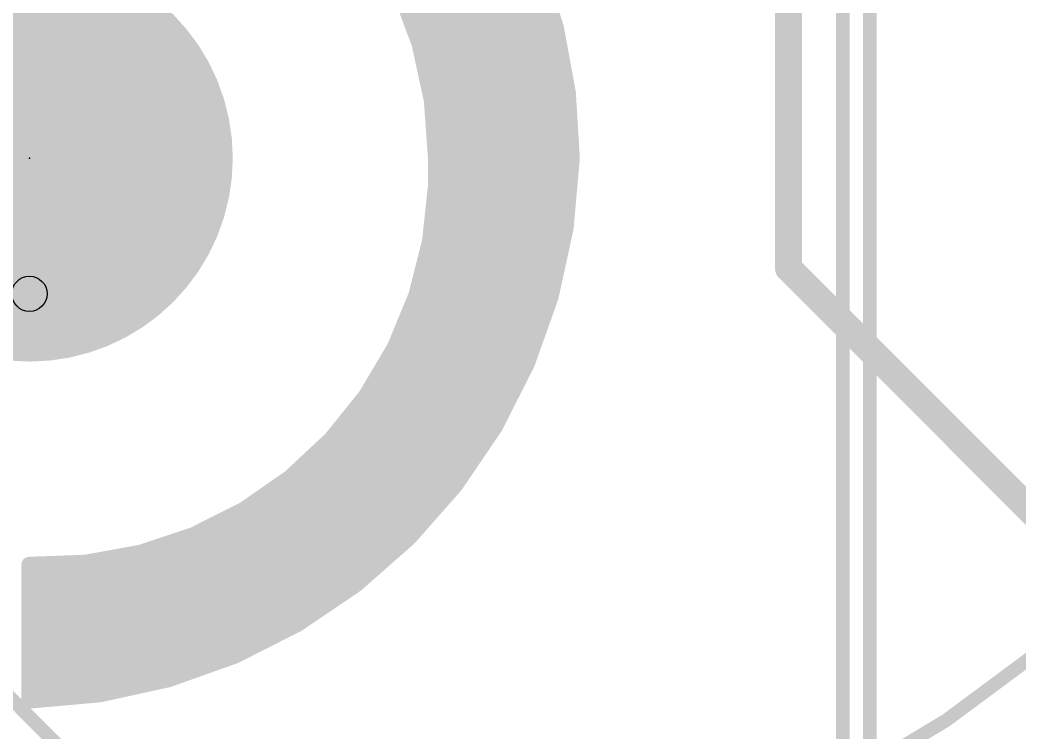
# Model space of a CAD drawing. Extents: x -0.14 to 1.59, y -0.14 to 1.59.
# Drawn here: x 0.4165 to 0.785, y 0.2084 to 0.471 of the extents above; entities that cross this region are included whole.
import ezdxf

# ---------------------------------------------------------------- set-up
doc = ezdxf.new("R2010")
doc.units = 0
for name, color, linetype in [('1', 14, 'CONTINUOUS'), ('16', 174, 'CONTINUOUS'), ('17', 94, 'CONTINUOUS'), ('21', 251, 'CONTINUOUS'), ('22', 251, 'CONTINUOUS'), ('24', 178, 'CONTINUOUS'), ('44', 251, 'CONTINUOUS')]:
    doc.layers.add(name, color=color, linetype=linetype)

# ---------------------------------------------------------------- blocks, each defined once
blk = doc.blocks.new('PIE')
at = {"const_width": 0.5}
blk.add_lwpolyline([(0, -0.25, 1), (0, 0.25, 1), (0, -0.25)], format="xyb", dxfattribs=at)
blk = doc.blocks.new('SQUAREP')
blk.add_solid([(-0.5, -0.5), (0.5, -0.5), (-0.5, 0.5), (0.5, 0.5)])

msp = doc.modelspace()

# ---------------------------------------------------------------- linework, layer by layer
at = {"layer": '1', "const_width": 0.01}
for points in [[(0.137216, 0.652784), (0.42, 0.37)], [(0.7, 0.52), (0.7, 0.37937)], [(0.7, 0.37937), (0.945956, 0.133414)]]:
    msp.add_lwpolyline(points, dxfattribs=at)
at = {"layer": '1', "const_width": 0.005}
for points in [[(0.701768, 0.381138, 1), (0.698232, 0.377602)], [(0.6975, 0.37937, 1), (0.7025, 0.37937)], [(0.418232, 0.368232, 1), (0.421768, 0.371768)]]:
    msp.add_lwpolyline(points, format="xyb", dxfattribs=at)
at = {"layer": '16'}
for points, const_width in [([(0.607003, 0.490921), (0.614188, 0.467863)], 0.006), ([(0.607003, 0.490921), (0.614188, 0.467863)], 0.006), ([(0.563924, 0.46226), (0.556445, 0.482312)], 0.006), ([(0.563924, 0.46226), (0.556445, 0.482312)], 0.006), ([(0.559545, 0.474), (0.612276, 0.474)], 0.006), ([(0.559545, 0.474), (0.612276, 0.474)], 0.006), ([(0.561783, 0.468), (0.614146, 0.468)], 0.006), ([(0.561783, 0.468), (0.614146, 0.468)], 0.006), ([(0.614188, 0.467863), (0.618542, 0.444107)], 0.006), ([(0.614188, 0.467863), (0.618542, 0.444107)], 0.006), ([(0.568473, 0.441347), (0.563924, 0.46226)], 0.006), ([(0.568473, 0.441347), (0.563924, 0.46226)], 0.006), ([(0.563981, 0.462), (0.615263, 0.462)], 0.006), ([(0.563981, 0.462), (0.615263, 0.462)], 0.006), ([(0.565286, 0.456), (0.616362, 0.456)], 0.006), ([(0.565286, 0.456), (0.616362, 0.456)], 0.006), ([(0.566591, 0.45), (0.617462, 0.45)], 0.006), ([(0.566591, 0.45), (0.617462, 0.45)], 0.006), ([(0.567896, 0.444), (0.618548, 0.444)], 0.006), ([(0.567896, 0.444), (0.618548, 0.444)], 0.006), ([(0.618542, 0.444107), (0.62, 0.42)], 0.006), ([(0.618542, 0.444107), (0.62, 0.42)], 0.006), ([(0.57, 0.42), (0.568473, 0.441347)], 0.006), ([(0.57, 0.42), (0.568473, 0.441347)], 0.006), ([(0.568713, 0.438), (0.618911, 0.438)], 0.006), ([(0.568713, 0.438), (0.618911, 0.438)], 0.006), ([(0.569142, 0.432), (0.619274, 0.432)], 0.006), ([(0.569142, 0.432), (0.619274, 0.432)], 0.006), ([(0.569571, 0.426), (0.619637, 0.426)], 0.006), ([(0.569571, 0.426), (0.619637, 0.426)], 0.006), ([(0.42, 0.42), (0.42, 0.37)], 0.01), ([(0.57, 0.41), (0.57, 0.42)], 0.006), ([(0.57, 0.42), (0.62, 0.42)], 0.006), ([(0.57, 0.41), (0.57, 0.42)], 0.006), ([(0.57, 0.42), (0.62, 0.42)], 0.006), ([(0.62, 0.42), (0.617692, 0.39412)], 0.006), ([(0.62, 0.42), (0.617692, 0.39412)], 0.006), ([(0.57, 0.414), (0.619465, 0.414)], 0.006), ([(0.57, 0.414), (0.619465, 0.414)], 0.006), ([(0.567813, 0.389415), (0.57, 0.41)], 0.006), ([(0.567813, 0.389415), (0.57, 0.41)], 0.006), ([(0.569787, 0.408), (0.61893, 0.408)], 0.006), ([(0.569787, 0.408), (0.61893, 0.408)], 0.006), ([(0.56915, 0.402), (0.618395, 0.402)], 0.006), ([(0.56915, 0.402), (0.618395, 0.402)], 0.006), ([(0.568512, 0.396), (0.61786, 0.396)], 0.006), ([(0.568512, 0.396), (0.61786, 0.396)], 0.006), ([(0.617692, 0.39412), (0.612134, 0.368738)], 0.006), ([(0.617692, 0.39412), (0.612134, 0.368738)], 0.006), ([(0.562718, 0.369351), (0.567813, 0.389415)], 0.006), ([(0.562718, 0.369351), (0.567813, 0.389415)], 0.006), ([(0.567875, 0.39), (0.61679, 0.39)], 0.006), ([(0.567875, 0.39), (0.61679, 0.39)], 0.006), ([(0.566437, 0.384), (0.615476, 0.384)], 0.006), ([(0.566437, 0.384), (0.615476, 0.384)], 0.006), ([(0.564914, 0.378), (0.614162, 0.378)], 0.006), ([(0.564914, 0.378), (0.614162, 0.378)], 0.006), ([(0.55482, 0.350217), (0.562718, 0.369351)], 0.006), ([(0.55482, 0.350217), (0.562718, 0.369351)], 0.006), ([(0.56339, 0.372), (0.612848, 0.372)], 0.006), ([(0.56339, 0.372), (0.612848, 0.372)], 0.006), ([(0.561334, 0.366), (0.611159, 0.366)], 0.006), ([(0.561334, 0.366), (0.611159, 0.366)], 0.006), ([(0.612134, 0.368738), (0.603415, 0.344262)], 0.006), ([(0.612134, 0.368738), (0.603415, 0.344262)], 0.006), ([(0.558858, 0.36), (0.609021, 0.36)], 0.006), ([(0.558858, 0.36), (0.609021, 0.36)], 0.006), ([(0.556381, 0.354), (0.606884, 0.354)], 0.006), ([(0.556381, 0.354), (0.606884, 0.354)], 0.006), ([(0.544279, 0.332401), (0.55482, 0.350217)], 0.006), ([(0.544279, 0.332401), (0.55482, 0.350217)], 0.006), ([(0.553508, 0.348), (0.604747, 0.348)], 0.006), ([(0.553508, 0.348), (0.604747, 0.348)], 0.006), ([(0.603415, 0.344262), (0.591675, 0.321082)], 0.006), ([(0.603415, 0.344262), (0.591675, 0.321082)], 0.006), ([(0.549958, 0.342), (0.602269, 0.342)], 0.006), ([(0.549958, 0.342), (0.602269, 0.342)], 0.006), ([(0.531309, 0.316266), (0.544279, 0.332401)], 0.006), ([(0.531309, 0.316266), (0.544279, 0.332401)], 0.006), ([(0.546408, 0.336), (0.59923, 0.336)], 0.006), ([(0.546408, 0.336), (0.59923, 0.336)], 0.006), ([(0.542349, 0.33), (0.596192, 0.33)], 0.006), ([(0.542349, 0.33), (0.596192, 0.33)], 0.006), ([(0.537526, 0.324), (0.593153, 0.324)], 0.006), ([(0.537526, 0.324), (0.593153, 0.324)], 0.006), ([(0.532703, 0.318), (0.589587, 0.318)], 0.006), ([(0.532703, 0.318), (0.589587, 0.318)], 0.006), ([(0.591675, 0.321082), (0.577101, 0.299571)], 0.006), ([(0.591675, 0.321082), (0.577101, 0.299571)], 0.006), ([(0.516176, 0.302142), (0.531309, 0.316266)], 0.006), ([(0.516176, 0.302142), (0.531309, 0.316266)], 0.006), ([(0.526738, 0.312), (0.585522, 0.312)], 0.006), ([(0.526738, 0.312), (0.585522, 0.312)], 0.006), ([(0.52031, 0.306), (0.581457, 0.306)], 0.006), ([(0.52031, 0.306), (0.581457, 0.306)], 0.006), ([(0.499187, 0.290315), (0.516176, 0.302142)], 0.006), ([(0.499187, 0.290315), (0.516176, 0.302142)], 0.006), ([(0.513099, 0.3), (0.577392, 0.3)], 0.006), ([(0.513099, 0.3), (0.577392, 0.3)], 0.006), ([(0.577101, 0.299571), (0.559928, 0.280072)], 0.006), ([(0.577101, 0.299571), (0.559928, 0.280072)], 0.006), ([(0.50448, 0.294), (0.572194, 0.294)], 0.006), ([(0.50448, 0.294), (0.572194, 0.294)], 0.006), ([(0.480687, 0.281026), (0.499187, 0.290315)], 0.006), ([(0.480687, 0.281026), (0.499187, 0.290315)], 0.006), ([(0.494576, 0.288), (0.56691, 0.288)], 0.006), ([(0.494576, 0.288), (0.56691, 0.288)], 0.006), ([(0.461054, 0.274465), (0.480687, 0.281026)], 0.006), ([(0.461054, 0.274465), (0.480687, 0.281026)], 0.006), ([(0.482626, 0.282), (0.561625, 0.282)], 0.006), ([(0.482626, 0.282), (0.561625, 0.282)], 0.006), ([(0.559928, 0.280072), (0.540429, 0.262899)], 0.006), ([(0.559928, 0.280072), (0.540429, 0.262899)], 0.006), ([(0.440687, 0.270764), (0.461054, 0.274465)], 0.006), ([(0.440687, 0.270764), (0.461054, 0.274465)], 0.006), ([(0.465647, 0.276), (0.555304, 0.276)], 0.006), ([(0.465647, 0.276), (0.555304, 0.276)], 0.006), ([(0.42, 0.27), (0.440687, 0.270764)], 0.006), ([(0.42, 0.27), (0.440687, 0.270764)], 0.006), ([(0.42, 0.22), (0.42, 0.27)], 0.006), ([(0.42, 0.27), (0.548492, 0.27)], 0.006), ([(0.42, 0.22), (0.42, 0.27)], 0.006), ([(0.42, 0.27), (0.548492, 0.27)], 0.006), ([(0.42, 0.264), (0.541679, 0.264)], 0.006), ([(0.42, 0.264), (0.541679, 0.264)], 0.006), ([(0.540429, 0.262899), (0.518918, 0.248325)], 0.006), ([(0.540429, 0.262899), (0.518918, 0.248325)], 0.006), ([(0.42, 0.258), (0.533198, 0.258)], 0.006), ([(0.42, 0.258), (0.533198, 0.258)], 0.006), ([(0.42, 0.252), (0.524342, 0.252)], 0.006), ([(0.42, 0.252), (0.524342, 0.252)], 0.006), ([(0.518918, 0.248325), (0.495738, 0.236585)], 0.006), ([(0.518918, 0.248325), (0.495738, 0.236585)], 0.006), ([(0.42, 0.246), (0.514327, 0.246)], 0.006), ([(0.42, 0.246), (0.514327, 0.246)], 0.006), ([(0.42, 0.24), (0.502481, 0.24)], 0.006), ([(0.42, 0.24), (0.502481, 0.24)], 0.006), ([(0.495738, 0.236585), (0.471262, 0.227866)], 0.006), ([(0.495738, 0.236585), (0.471262, 0.227866)], 0.006), ([(0.42, 0.234), (0.488481, 0.234)], 0.006), ([(0.42, 0.234), (0.488481, 0.234)], 0.006), ([(0.42, 0.228), (0.471638, 0.228)], 0.006), ([(0.42, 0.228), (0.471638, 0.228)], 0.006), ([(0.471262, 0.227866), (0.44588, 0.222308)], 0.006), ([(0.471262, 0.227866), (0.44588, 0.222308)], 0.006), ([(0.44588, 0.222308), (0.42, 0.22)], 0.006), ([(0.44588, 0.222308), (0.42, 0.22)], 0.006), ([(0.42, 0.222), (0.442426, 0.222)], 0.006), ([(0.42, 0.222), (0.442426, 0.222)], 0.006)]:
    msp.add_lwpolyline(points, dxfattribs=dict(at, const_width=const_width))
for points, const_width in [([(0.559545, 0.4755, 1), (0.559545, 0.4725)], 0.003), ([(0.559545, 0.4755, 1), (0.559545, 0.4725)], 0.003), ([(0.612276, 0.4725, 1), (0.612276, 0.4755)], 0.003), ([(0.612276, 0.4725, 1), (0.612276, 0.4755)], 0.003), ([(0.561783, 0.4695, 1), (0.561783, 0.4665)], 0.003), ([(0.561783, 0.4695, 1), (0.561783, 0.4665)], 0.003), ([(0.615664, 0.468134, 1), (0.612713, 0.467593)], 0.003), ([(0.615664, 0.468134, 1), (0.612713, 0.467593)], 0.003), ([(0.612756, 0.467417, 1), (0.61562, 0.468309)], 0.003), ([(0.612756, 0.467417, 1), (0.61562, 0.468309)], 0.003), ([(0.614146, 0.4665, 1), (0.614146, 0.4695)], 0.003), ([(0.614146, 0.4665, 1), (0.614146, 0.4695)], 0.003), ([(0.56539, 0.462579, 1), (0.562458, 0.461941)], 0.003), ([(0.56539, 0.462579, 1), (0.562458, 0.461941)], 0.003), ([(0.563981, 0.4635, 1), (0.563981, 0.4605)], 0.003), ([(0.563981, 0.4635, 1), (0.563981, 0.4605)], 0.003), ([(0.615263, 0.4605, 1), (0.615263, 0.4635)], 0.003), ([(0.615263, 0.4605, 1), (0.615263, 0.4635)], 0.003), ([(0.562519, 0.461736, 1), (0.565329, 0.462784)], 0.003), ([(0.562519, 0.461736, 1), (0.565329, 0.462784)], 0.003), ([(0.565286, 0.4575, 1), (0.565286, 0.4545)], 0.003), ([(0.565286, 0.4575, 1), (0.565286, 0.4545)], 0.003), ([(0.616362, 0.4545, 1), (0.616362, 0.4575)], 0.003), ([(0.616362, 0.4545, 1), (0.616362, 0.4575)], 0.003), ([(0.566591, 0.4515, 1), (0.566591, 0.4485)], 0.003), ([(0.566591, 0.4515, 1), (0.566591, 0.4485)], 0.003), ([(0.617462, 0.4485, 1), (0.617462, 0.4515)], 0.003), ([(0.617462, 0.4485, 1), (0.617462, 0.4515)], 0.003), ([(0.567896, 0.4455, 1), (0.567896, 0.4425)], 0.003), ([(0.567896, 0.4455, 1), (0.567896, 0.4425)], 0.003), ([(0.620039, 0.444198, 1), (0.617045, 0.444017)], 0.003), ([(0.620039, 0.444198, 1), (0.617045, 0.444017)], 0.003), ([(0.618548, 0.4425, 1), (0.618548, 0.4455)], 0.003), ([(0.618548, 0.4425, 1), (0.618548, 0.4455)], 0.003), ([(0.569969, 0.441454, 1), (0.566977, 0.44124)], 0.003), ([(0.569969, 0.441454, 1), (0.566977, 0.44124)], 0.003), ([(0.567007, 0.441028, 1), (0.569939, 0.441666)], 0.003), ([(0.567007, 0.441028, 1), (0.569939, 0.441666)], 0.003), ([(0.617066, 0.443837, 1), (0.620017, 0.444378)], 0.003), ([(0.617066, 0.443837, 1), (0.620017, 0.444378)], 0.003), ([(0.568713, 0.4395, 1), (0.568713, 0.4365)], 0.003), ([(0.568713, 0.4395, 1), (0.568713, 0.4365)], 0.003), ([(0.618911, 0.4365, 1), (0.618911, 0.4395)], 0.003), ([(0.618911, 0.4365, 1), (0.618911, 0.4395)], 0.003), ([(0.569142, 0.4335, 1), (0.569142, 0.4305)], 0.003), ([(0.569142, 0.4335, 1), (0.569142, 0.4305)], 0.003), ([(0.619274, 0.4305, 1), (0.619274, 0.4335)], 0.003), ([(0.619274, 0.4305, 1), (0.619274, 0.4335)], 0.003), ([(0.569571, 0.4275, 1), (0.569571, 0.4245)], 0.003), ([(0.569571, 0.4275, 1), (0.569571, 0.4245)], 0.003), ([(0.619637, 0.4245, 1), (0.619637, 0.4275)], 0.003), ([(0.619637, 0.4245, 1), (0.619637, 0.4275)], 0.003), ([(0.4225, 0.42, 1), (0.4175, 0.42)], 0.005), ([(0.5715, 0.42, 1), (0.5685, 0.42)], 0.003), ([(0.57, 0.4215, 1), (0.57, 0.4185)], 0.003), ([(0.5715, 0.42, 1), (0.5685, 0.42)], 0.003), ([(0.57, 0.4215, 1), (0.57, 0.4185)], 0.003), ([(0.568504, 0.419893, 1), (0.571496, 0.420107)], 0.003), ([(0.568504, 0.419893, 1), (0.571496, 0.420107)], 0.003), ([(0.618503, 0.419909, 1), (0.621497, 0.420091)], 0.003), ([(0.618503, 0.419909, 1), (0.621497, 0.420091)], 0.003), ([(0.621494, 0.419867, 1), (0.618506, 0.420133)], 0.003), ([(0.621494, 0.419867, 1), (0.618506, 0.420133)], 0.003), ([(0.62, 0.4185, 1), (0.62, 0.4215)], 0.003), ([(0.62, 0.4185, 1), (0.62, 0.4215)], 0.003), ([(0.57, 0.4155, 1), (0.57, 0.4125)], 0.003), ([(0.57, 0.4155, 1), (0.57, 0.4125)], 0.003), ([(0.619465, 0.4125, 1), (0.619465, 0.4155)], 0.003), ([(0.619465, 0.4125, 1), (0.619465, 0.4155)], 0.003), ([(0.571492, 0.409841, 1), (0.568508, 0.410159)], 0.003), ([(0.571492, 0.409841, 1), (0.568508, 0.410159)], 0.003), ([(0.569787, 0.4095, 1), (0.569787, 0.4065)], 0.003), ([(0.569787, 0.4095, 1), (0.569787, 0.4065)], 0.003), ([(0.5685, 0.41, 1), (0.5715, 0.41)], 0.003), ([(0.5685, 0.41, 1), (0.5715, 0.41)], 0.003), ([(0.61893, 0.4065, 1), (0.61893, 0.4095)], 0.003), ([(0.61893, 0.4065, 1), (0.61893, 0.4095)], 0.003), ([(0.56915, 0.4035, 1), (0.56915, 0.4005)], 0.003), ([(0.56915, 0.4035, 1), (0.56915, 0.4005)], 0.003), ([(0.618395, 0.4005, 1), (0.618395, 0.4035)], 0.003), ([(0.618395, 0.4005, 1), (0.618395, 0.4035)], 0.003), ([(0.568512, 0.3975, 1), (0.568512, 0.3945)], 0.003), ([(0.568512, 0.3975, 1), (0.568512, 0.3945)], 0.003), ([(0.61786, 0.3945, 1), (0.61786, 0.3975)], 0.003), ([(0.61786, 0.3945, 1), (0.61786, 0.3975)], 0.003), ([(0.616198, 0.394253, 1), (0.619186, 0.393986)], 0.003), ([(0.616198, 0.394253, 1), (0.619186, 0.393986)], 0.003), ([(0.619157, 0.393799, 1), (0.616227, 0.394441)], 0.003), ([(0.619157, 0.393799, 1), (0.616227, 0.394441)], 0.003), ([(0.566321, 0.389574, 1), (0.569304, 0.389257)], 0.003), ([(0.566321, 0.389574, 1), (0.569304, 0.389257)], 0.003), ([(0.569266, 0.389046, 1), (0.566359, 0.389784)], 0.003), ([(0.569266, 0.389046, 1), (0.566359, 0.389784)], 0.003), ([(0.567875, 0.3915, 1), (0.567875, 0.3885)], 0.003), ([(0.567875, 0.3915, 1), (0.567875, 0.3885)], 0.003), ([(0.61679, 0.3885, 1), (0.61679, 0.3915)], 0.003), ([(0.61679, 0.3885, 1), (0.61679, 0.3915)], 0.003), ([(0.566437, 0.3855, 1), (0.566437, 0.3825)], 0.003), ([(0.566437, 0.3855, 1), (0.566437, 0.3825)], 0.003), ([(0.615476, 0.3825, 1), (0.615476, 0.3855)], 0.003), ([(0.615476, 0.3825, 1), (0.615476, 0.3855)], 0.003), ([(0.564914, 0.3795, 1), (0.564914, 0.3765)], 0.003), ([(0.564914, 0.3795, 1), (0.564914, 0.3765)], 0.003), ([(0.614162, 0.3765, 1), (0.614162, 0.3795)], 0.003), ([(0.614162, 0.3765, 1), (0.614162, 0.3795)], 0.003), ([(0.4175, 0.37, 1), (0.4225, 0.37)], 0.005), ([(0.564104, 0.368779, 1), (0.561331, 0.369924)], 0.003), ([(0.564104, 0.368779, 1), (0.561331, 0.369924)], 0.003), ([(0.56339, 0.3735, 1), (0.56339, 0.3705)], 0.003), ([(0.56339, 0.3735, 1), (0.56339, 0.3705)], 0.003), ([(0.612848, 0.3705, 1), (0.612848, 0.3735)], 0.003), ([(0.612848, 0.3705, 1), (0.612848, 0.3735)], 0.003), ([(0.561334, 0.3675, 1), (0.561334, 0.3645)], 0.003), ([(0.561334, 0.3675, 1), (0.561334, 0.3645)], 0.003), ([(0.561264, 0.36972, 1), (0.564172, 0.368982)], 0.003), ([(0.561264, 0.36972, 1), (0.564172, 0.368982)], 0.003), ([(0.610669, 0.369059, 1), (0.613599, 0.368417)], 0.003), ([(0.610669, 0.369059, 1), (0.613599, 0.368417)], 0.003), ([(0.613547, 0.368235, 1), (0.610721, 0.369241)], 0.003), ([(0.613547, 0.368235, 1), (0.610721, 0.369241)], 0.003), ([(0.611159, 0.3645, 1), (0.611159, 0.3675)], 0.003), ([(0.611159, 0.3645, 1), (0.611159, 0.3675)], 0.003), ([(0.558858, 0.3615, 1), (0.558858, 0.3585)], 0.003), ([(0.558858, 0.3615, 1), (0.558858, 0.3585)], 0.003), ([(0.609021, 0.3585, 1), (0.609021, 0.3615)], 0.003), ([(0.609021, 0.3585, 1), (0.609021, 0.3615)], 0.003), ([(0.556381, 0.3555, 1), (0.556381, 0.3525)], 0.003), ([(0.556381, 0.3555, 1), (0.556381, 0.3525)], 0.003), ([(0.606884, 0.3525, 1), (0.606884, 0.3555)], 0.003), ([(0.606884, 0.3525, 1), (0.606884, 0.3555)], 0.003), ([(0.553508, 0.3495, 1), (0.553508, 0.3465)], 0.003), ([(0.553508, 0.3495, 1), (0.553508, 0.3465)], 0.003), ([(0.553433, 0.350789, 1), (0.556206, 0.349644)], 0.003), ([(0.553433, 0.350789, 1), (0.556206, 0.349644)], 0.003), ([(0.55611, 0.349453, 1), (0.553529, 0.35098)], 0.003), ([(0.55611, 0.349453, 1), (0.553529, 0.35098)], 0.003), ([(0.604747, 0.3465, 1), (0.604747, 0.3495)], 0.003), ([(0.604747, 0.3465, 1), (0.604747, 0.3495)], 0.003), ([(0.604753, 0.343584, 1), (0.602077, 0.344939)], 0.003), ([(0.604753, 0.343584, 1), (0.602077, 0.344939)], 0.003), ([(0.549958, 0.3435, 1), (0.549958, 0.3405)], 0.003), ([(0.549958, 0.3435, 1), (0.549958, 0.3405)], 0.003), ([(0.602002, 0.344765, 1), (0.604828, 0.343758)], 0.003), ([(0.602002, 0.344765, 1), (0.604828, 0.343758)], 0.003), ([(0.602269, 0.3405, 1), (0.602269, 0.3435)], 0.003), ([(0.602269, 0.3405, 1), (0.602269, 0.3435)], 0.003), ([(0.545448, 0.331461, 1), (0.543109, 0.333341)], 0.003), ([(0.545448, 0.331461, 1), (0.543109, 0.333341)], 0.003), ([(0.546408, 0.3375, 1), (0.546408, 0.3345)], 0.003), ([(0.546408, 0.3375, 1), (0.546408, 0.3345)], 0.003), ([(0.59923, 0.3345, 1), (0.59923, 0.3375)], 0.003), ([(0.59923, 0.3345, 1), (0.59923, 0.3375)], 0.003), ([(0.542349, 0.3315, 1), (0.542349, 0.3285)], 0.003), ([(0.542349, 0.3315, 1), (0.542349, 0.3285)], 0.003), ([(0.542988, 0.333165, 1), (0.54557, 0.331637)], 0.003), ([(0.542988, 0.333165, 1), (0.54557, 0.331637)], 0.003), ([(0.596192, 0.3285, 1), (0.596192, 0.3315)], 0.003), ([(0.596192, 0.3285, 1), (0.596192, 0.3315)], 0.003), ([(0.537526, 0.3255, 1), (0.537526, 0.3225)], 0.003), ([(0.537526, 0.3255, 1), (0.537526, 0.3225)], 0.003), ([(0.593153, 0.3225, 1), (0.593153, 0.3255)], 0.003), ([(0.593153, 0.3225, 1), (0.593153, 0.3255)], 0.003), ([(0.532703, 0.3195, 1), (0.532703, 0.3165)], 0.003), ([(0.532703, 0.3195, 1), (0.532703, 0.3165)], 0.003), ([(0.589587, 0.3165, 1), (0.589587, 0.3195)], 0.003), ([(0.589587, 0.3165, 1), (0.589587, 0.3195)], 0.003), ([(0.590336, 0.32176, 1), (0.593013, 0.320404)], 0.003), ([(0.590336, 0.32176, 1), (0.593013, 0.320404)], 0.003), ([(0.592916, 0.320241, 1), (0.590433, 0.321923)], 0.003), ([(0.592916, 0.320241, 1), (0.590433, 0.321923)], 0.003), ([(0.53014, 0.317206, 1), (0.532479, 0.315327)], 0.003), ([(0.53014, 0.317206, 1), (0.532479, 0.315327)], 0.003), ([(0.532333, 0.31517, 1), (0.530286, 0.317363)], 0.003), ([(0.532333, 0.31517, 1), (0.530286, 0.317363)], 0.003), ([(0.526738, 0.3135, 1), (0.526738, 0.3105)], 0.003), ([(0.526738, 0.3135, 1), (0.526738, 0.3105)], 0.003), ([(0.585522, 0.3105, 1), (0.585522, 0.3135)], 0.003), ([(0.585522, 0.3105, 1), (0.585522, 0.3135)], 0.003), ([(0.52031, 0.3075, 1), (0.52031, 0.3045)], 0.003), ([(0.52031, 0.3075, 1), (0.52031, 0.3045)], 0.003), ([(0.581457, 0.3045, 1), (0.581457, 0.3075)], 0.003), ([(0.581457, 0.3045, 1), (0.581457, 0.3075)], 0.003), ([(0.513099, 0.3015, 1), (0.513099, 0.2985)], 0.003), ([(0.513099, 0.3015, 1), (0.513099, 0.2985)], 0.003), ([(0.515153, 0.303239, 1), (0.5172, 0.301045)], 0.003), ([(0.515153, 0.303239, 1), (0.5172, 0.301045)], 0.003), ([(0.517033, 0.300911, 1), (0.515319, 0.303373)], 0.003), ([(0.517033, 0.300911, 1), (0.515319, 0.303373)], 0.003), ([(0.578227, 0.29858, 1), (0.575975, 0.300562)], 0.003), ([(0.578227, 0.29858, 1), (0.575975, 0.300562)], 0.003), ([(0.577392, 0.2985, 1), (0.577392, 0.3015)], 0.003), ([(0.577392, 0.2985, 1), (0.577392, 0.3015)], 0.003), ([(0.575859, 0.300412, 1), (0.578343, 0.29873)], 0.003), ([(0.575859, 0.300412, 1), (0.578343, 0.29873)], 0.003), ([(0.50448, 0.2955, 1), (0.50448, 0.2925)], 0.003), ([(0.50448, 0.2955, 1), (0.50448, 0.2925)], 0.003), ([(0.572194, 0.2925, 1), (0.572194, 0.2955)], 0.003), ([(0.572194, 0.2925, 1), (0.572194, 0.2955)], 0.003), ([(0.49833, 0.291546, 1), (0.500044, 0.289084)], 0.003), ([(0.49833, 0.291546, 1), (0.500044, 0.289084)], 0.003), ([(0.49986, 0.288975, 1), (0.498514, 0.291656)], 0.003), ([(0.49986, 0.288975, 1), (0.498514, 0.291656)], 0.003), ([(0.494576, 0.2895, 1), (0.494576, 0.2865)], 0.003), ([(0.494576, 0.2895, 1), (0.494576, 0.2865)], 0.003), ([(0.56691, 0.2865, 1), (0.56691, 0.2895)], 0.003), ([(0.56691, 0.2865, 1), (0.56691, 0.2895)], 0.003), ([(0.480014, 0.282367, 1), (0.48136, 0.279686)], 0.003), ([(0.480014, 0.282367, 1), (0.48136, 0.279686)], 0.003), ([(0.481162, 0.279604, 1), (0.480212, 0.282449)], 0.003), ([(0.481162, 0.279604, 1), (0.480212, 0.282449)], 0.003), ([(0.482626, 0.2835, 1), (0.482626, 0.2805)], 0.003), ([(0.482626, 0.2835, 1), (0.482626, 0.2805)], 0.003), ([(0.561625, 0.2805, 1), (0.561625, 0.2835)], 0.003), ([(0.561625, 0.2805, 1), (0.561625, 0.2835)], 0.003), ([(0.558802, 0.281064, 1), (0.561053, 0.279081)], 0.003), ([(0.558802, 0.281064, 1), (0.561053, 0.279081)], 0.003), ([(0.560919, 0.278947, 1), (0.558936, 0.281198)], 0.003), ([(0.560919, 0.278947, 1), (0.558936, 0.281198)], 0.003), ([(0.460578, 0.275887, 1), (0.461529, 0.273042)], 0.003), ([(0.460578, 0.275887, 1), (0.461529, 0.273042)], 0.003), ([(0.461322, 0.272989, 1), (0.460786, 0.275941)], 0.003), ([(0.461322, 0.272989, 1), (0.460786, 0.275941)], 0.003), ([(0.465647, 0.2775, 1), (0.465647, 0.2745)], 0.003), ([(0.465647, 0.2775, 1), (0.465647, 0.2745)], 0.003), ([(0.555304, 0.2745, 1), (0.555304, 0.2775)], 0.003), ([(0.555304, 0.2745, 1), (0.555304, 0.2775)], 0.003), ([(0.4215, 0.27, 1), (0.4185, 0.27)], 0.003), ([(0.42, 0.2715, 1), (0.42, 0.2685)], 0.003), ([(0.4215, 0.27, 1), (0.4185, 0.27)], 0.003), ([(0.42, 0.2715, 1), (0.42, 0.2685)], 0.003), ([(0.419945, 0.271499, 1), (0.420055, 0.268501)], 0.003), ([(0.419945, 0.271499, 1), (0.420055, 0.268501)], 0.003), ([(0.440418, 0.27224, 1), (0.440955, 0.269288)], 0.003), ([(0.440418, 0.27224, 1), (0.440955, 0.269288)], 0.003), ([(0.440742, 0.269265, 1), (0.440631, 0.272263)], 0.003), ([(0.440742, 0.269265, 1), (0.440631, 0.272263)], 0.003), ([(0.548492, 0.2685, 1), (0.548492, 0.2715)], 0.003), ([(0.548492, 0.2685, 1), (0.548492, 0.2715)], 0.003), ([(0.42, 0.2655, 1), (0.42, 0.2625)], 0.003), ([(0.42, 0.2655, 1), (0.42, 0.2625)], 0.003), ([(0.539438, 0.264025, 1), (0.54142, 0.261773)], 0.003), ([(0.539438, 0.264025, 1), (0.54142, 0.261773)], 0.003), ([(0.54127, 0.261657, 1), (0.539588, 0.264141)], 0.003), ([(0.54127, 0.261657, 1), (0.539588, 0.264141)], 0.003), ([(0.541679, 0.2625, 1), (0.541679, 0.2655)], 0.003), ([(0.541679, 0.2625, 1), (0.541679, 0.2655)], 0.003), ([(0.42, 0.2595, 1), (0.42, 0.2565)], 0.003), ([(0.42, 0.2595, 1), (0.42, 0.2565)], 0.003), ([(0.533198, 0.2565, 1), (0.533198, 0.2595)], 0.003), ([(0.533198, 0.2565, 1), (0.533198, 0.2595)], 0.003), ([(0.42, 0.2535, 1), (0.42, 0.2505)], 0.003), ([(0.42, 0.2535, 1), (0.42, 0.2505)], 0.003), ([(0.524342, 0.2505, 1), (0.524342, 0.2535)], 0.003), ([(0.524342, 0.2505, 1), (0.524342, 0.2535)], 0.003), ([(0.518077, 0.249567, 1), (0.519759, 0.247084)], 0.003), ([(0.518077, 0.249567, 1), (0.519759, 0.247084)], 0.003), ([(0.519596, 0.246987, 1), (0.51824, 0.249664)], 0.003), ([(0.519596, 0.246987, 1), (0.51824, 0.249664)], 0.003), ([(0.42, 0.2475, 1), (0.42, 0.2445)], 0.003), ([(0.42, 0.2475, 1), (0.42, 0.2445)], 0.003), ([(0.514327, 0.2445, 1), (0.514327, 0.2475)], 0.003), ([(0.514327, 0.2445, 1), (0.514327, 0.2475)], 0.003), ([(0.42, 0.2415, 1), (0.42, 0.2385)], 0.003), ([(0.42, 0.2415, 1), (0.42, 0.2385)], 0.003), ([(0.496242, 0.235172, 1), (0.495235, 0.237998)], 0.003), ([(0.496242, 0.235172, 1), (0.495235, 0.237998)], 0.003), ([(0.502481, 0.2385, 1), (0.502481, 0.2415)], 0.003), ([(0.502481, 0.2385, 1), (0.502481, 0.2415)], 0.003), ([(0.42, 0.2355, 1), (0.42, 0.2325)], 0.003), ([(0.42, 0.2355, 1), (0.42, 0.2325)], 0.003), ([(0.488481, 0.2325, 1), (0.488481, 0.2355)], 0.003), ([(0.488481, 0.2325, 1), (0.488481, 0.2355)], 0.003), ([(0.495061, 0.237923, 1), (0.496416, 0.235247)], 0.003), ([(0.495061, 0.237923, 1), (0.496416, 0.235247)], 0.003), ([(0.42, 0.2295, 1), (0.42, 0.2265)], 0.003), ([(0.42, 0.2295, 1), (0.42, 0.2265)], 0.003), ([(0.470759, 0.229279, 1), (0.471765, 0.226453)], 0.003), ([(0.470759, 0.229279, 1), (0.471765, 0.226453)], 0.003), ([(0.471583, 0.226401, 1), (0.470941, 0.229331)], 0.003), ([(0.471583, 0.226401, 1), (0.470941, 0.229331)], 0.003), ([(0.471638, 0.2265, 1), (0.471638, 0.2295)], 0.003), ([(0.471638, 0.2265, 1), (0.471638, 0.2295)], 0.003), ([(0.42, 0.2235, 1), (0.42, 0.2205)], 0.003), ([(0.42, 0.2235, 1), (0.42, 0.2205)], 0.003), ([(0.442426, 0.2205, 1), (0.442426, 0.2235)], 0.003), ([(0.442426, 0.2205, 1), (0.442426, 0.2235)], 0.003), ([(0.445559, 0.223773, 1), (0.446201, 0.220843)], 0.003), ([(0.445559, 0.223773, 1), (0.446201, 0.220843)], 0.003), ([(0.446014, 0.220814, 1), (0.445747, 0.223802)], 0.003), ([(0.446014, 0.220814, 1), (0.445747, 0.223802)], 0.003), ([(0.419867, 0.221494, 1), (0.420133, 0.218506)], 0.003), ([(0.419867, 0.221494, 1), (0.420133, 0.218506)], 0.003), ([(0.4185, 0.22, 1), (0.4215, 0.22)], 0.003), ([(0.4185, 0.22, 1), (0.4215, 0.22)], 0.003)]:
    msp.add_lwpolyline(points, format="xyb", dxfattribs=dict(at, const_width=const_width))
at = {"layer": '21', "const_width": 0.005}
msp.add_lwpolyline([(0.53937, 0.146299, 1), (0.53937, 0.933701, 1), (0.53937, 0.146299)], format="xyb", dxfattribs=at)
msp.add_lwpolyline([(0.096176, 0.537773), (0.483692, 0.150256)], dxfattribs=at)
at = {"layer": '22', "const_width": 0.005}
for points in [[(0.72, 0.12), (0.72, 0.72)], [(0.73, 0.72), (0.73, 0.12)]]:
    msp.add_lwpolyline(points, dxfattribs=at)
at = {"layer": '24'}
msp.add_point((0.42, 0.42), dxfattribs=at)
at = {"layer": '44'}
msp.add_circle((0.42, 0.37), 0.0065, dxfattribs=at)

# ---------------------------------------------------------------- block references
at = {"layer": '16', "xscale": 0.15, "yscale": 0.15}
msp.add_blockref('PIE', (0.42, 0.42), dxfattribs=at)
at = {"layer": '17', "xscale": 0.033, "yscale": 0.033}
msp.add_blockref('SQUAREP', (0.42, 0.37), dxfattribs=at)
msp.add_blockref('SQUAREP', (0.42, 0.37), dxfattribs=at)

doc.saveas('drawing.dxf')
